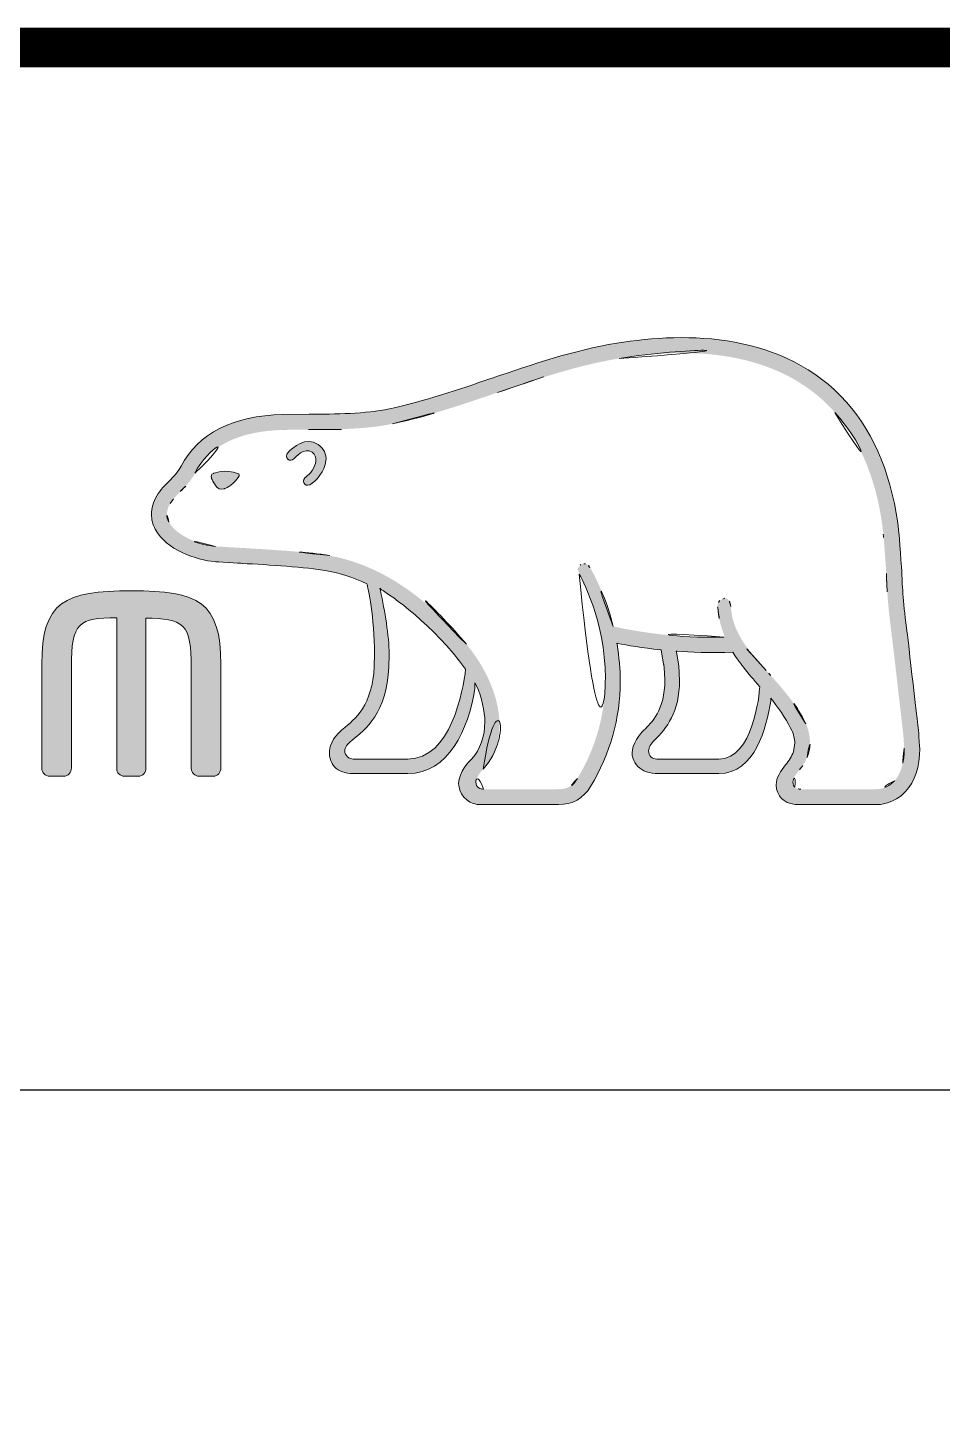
# Model space of a CAD drawing. Extents: x 16296675745 to 16296677481, y -37409619395 to -37409618123.
# Drawn here: x 16296677049 to 16296677083.4, y -37409618764.7 to -37409618712.9 of the extents above; entities that cross this region are included whole.
import ezdxf

# ---------------------------------------------------------------- set-up
doc = ezdxf.new("R2010")
doc.units = 0
doc.header["$LTSCALE"] = 10
doc.header["$MEASUREMENT"] = 0
doc.layers.get('0').update_dxf_attribs({"linetype": 'CONTINUOUS'})
doc.layers.add('레이어 1', color=7, linetype='CONTINUOUS', lineweight=0)

msp = doc.modelspace()

# ---------------------------------------------------------------- hatches: boundary and pattern name
at = {"layer": '레이어 1'}
h = msp.add_hatch(color=5, dxfattribs=at)
h.dxf.hatch_style = 1
edge = h.paths.add_edge_path(flags=16)
edge.add_spline(control_points=[(16296677081.548559, -37409618741.214821), (16296677081.26503, -37409618741.528687), (16296677080.90872, -37409618741.531502), (16296677080.893299, -37409618741.531502), (16296677080.893299, -37409618741.531502), (16296677078.039089, -37409618741.531502), (16296677078.039089, -37409618741.531502), (16296677077.934231, -37409618741.531502), (16296677077.854099, -37409618741.505203), (16296677077.80221, -37409618741.453979), (16296677077.75889, -37409618741.411552), (16296677077.73785, -37409618741.347023), (16296677077.73785, -37409618741.267067), (16296677077.73785, -37409618741.10611), (16296677077.85535, -37409618740.958122), (16296677077.980181, -37409618740.801018), (16296677078.0959, -37409618740.652344), (16296677078.205839, -37409618740.51136), (16296677078.267389, -37409618740.33812), (16296677078.42362, -37409618739.917664), (16296677078.40765, -37409618739.469116), (16296677078.2211, -37409618739.073914), (16296677077.884081, -37409618738.358856), (16296677077.384029, -37409618737.797073), (16296677076.89938, -37409618737.254204), (16296677076.89938, -37409618737.254204), (16296677076.73525, -37409618737.073959), (16296677076.73525, -37409618737.072197), (16296677076.105249, -37409618736.370163), (16296677075.454201, -37409618735.643867), (16296677075.40283, -37409618734.659157), (16296677075.391081, -37409618734.46418), (16296677075.300961, -37409618734.346352), (16296677075.175591, -37409618734.351624), (16296677075.175591, -37409618734.351624), (16296677074.99094, -37409618734.440323), (16296677074.986931, -37409618734.440323), (16296677074.936951, -37409618734.495399), (16296677074.909069, -37409618734.577431), (16296677074.909069, -37409618734.671791), (16296677074.909069, -37409618734.671791), (16296677074.91065, -37409618734.705093), (16296677074.91065, -37409618734.705452), (16296677074.9359, -37409618735.061394), (16296677075.020769, -37409618735.410667), (16296677075.169979, -37409618735.773262), (16296677075.169979, -37409618735.773262), (16296677075.184549, -37409618735.809753), (16296677075.184549, -37409618735.809753), (16296677075.184549, -37409618735.809753), (16296677075.14595, -37409618735.811142), (16296677075.14595, -37409618735.811142), (16296677073.313629, -37409618735.883743), (16296677071.517269, -37409618735.537971), (16296677070.98897, -37409618735.410667), (16296677070.66317, -37409618734.099823), (16296677070.13471, -37409618733.230827), (16296677070.11191, -37409618733.194008), (16296677070.070881, -37409618733.125977), (16296677070.005301, -37409618733.073708), (16296677069.942169, -37409618733.055473), (16296677069.942169, -37409618733.055473), (16296677069.787861, -37409618733.078621), (16296677069.76894, -37409618733.081078), (16296677069.75596, -37409618733.100357), (16296677069.72896, -37409618733.136833), (16296677069.66934, -37409618733.216797), (16296677069.66934, -37409618733.216797), (16296677069.661989, -37409618733.280968), (16296677069.661989, -37409618733.280968), (16296677069.661989, -37409618733.280968), (16296677069.710711, -37409618733.453499), (16296677069.710711, -37409618733.453499), (16296677069.7507, -37409618733.522591), (16296677070.69158, -37409618735.170807), (16296677070.69158, -37409618737.353813), (16296677070.69158, -37409618738.700432), (16296677070.33774, -37409618739.97094), (16296677069.639891, -37409618741.129623), (16296677069.473129, -37409618741.407692), (16296677069.253429, -37409618741.531502), (16296677068.926611, -37409618741.531502), (16296677068.926611, -37409618741.531502), (16296677066.11306, -37409618741.531502), (16296677066.11306, -37409618741.531502), (16296677066.019779, -37409618741.531502), (16296677065.825159, -37409618741.465912), (16296677065.825159, -37409618741.262497), (16296677065.825159, -37409618741.150291), (16296677065.929131, -37409618740.966179), (16296677066.102381, -37409618740.772263), (16296677067.27487, -37409618739.466667), (16296677066.598419, -37409618737.427437), (16296677065.473961, -37409618736.083977), (16296677064.387871, -37409618734.788208), (16296677062.615351, -37409618733.157516), (16296677060.33942, -37409618732.75248), (16296677059.53285, -37409618732.611526), (16296677058.20746, -37409618732.532982), (16296677057.13698, -37409618732.469467), (16296677057.13698, -37409618732.469467), (16296677056.054951, -37409618732.405312), (16296677056.054951, -37409618732.405312), (16296677055.499649, -37409618732.362877), (16296677054.581909, -37409618732.021317), (16296677054.302589, -37409618731.49247), (16296677054.184589, -37409618731.2733), (16296677054.19791, -37409618731.05098), (16296677054.34589, -37409618730.795326), (16296677054.439011, -37409618730.641037), (16296677054.56683, -37409618730.508476), (16296677054.727619, -37409618730.347153), (16296677054.905411, -37409618730.167259), (16296677055.088301, -37409618729.981049), (16296677055.23069, -37409618729.735573), (16296677055.23069, -37409618729.735573), (16296677055.27153, -37409618729.658783), (16296677055.27153, -37409618729.658783), (16296677055.814911, -37409618728.619347), (16296677056.93428, -37409618728.070518), (16296677058.599859, -37409618728.026337), (16296677058.599859, -37409618728.026337), (16296677059.539181, -37409618728.015823), (16296677059.539181, -37409618728.015823), (16296677060.57052, -37409618728.010567), (16296677061.74077, -37409618728.004601), (16296677062.702311, -37409618727.797691), (16296677064.052799, -37409618727.507332), (16296677065.40766, -37409618727.044434), (16296677066.603319, -37409618726.63694), (16296677066.603319, -37409618726.63694), (16296677066.64155, -37409618726.624321), (16296677066.64155, -37409618726.624321), (16296677068.120371, -37409618726.118629), (16296677069.64971, -37409618725.595741), (16296677071.213039, -37409618725.341164), (16296677073.715, -37409618724.92701), (16296677077.150801, -37409618724.940681), (16296677079.31242, -37409618727.367409), (16296677080.311529, -37409618728.490967), (16296677080.92697, -37409618730.036102), (16296677081.138781, -37409618731.961014), (16296677081.138781, -37409618731.961014), (16296677081.13073, -37409618731.954689), (16296677081.123341, -37409618731.948036), (16296677081.14052, -37409618731.986229), (16296677081.15667, -37409618732.202278), (16296677081.245741, -37409618733.426857), (16296677081.271339, -37409618734.015648), (16296677081.298349, -37409618734.624428), (16296677081.45229, -37409618735.75399), (16296677081.45229, -37409618735.75399), (16296677081.88854, -37409618739.531532), (16296677081.88854, -37409618739.531532), (16296677081.88854, -37409618739.531532), (16296677081.91449, -37409618739.990593), (16296677081.91449, -37409618739.990593), (16296677081.91449, -37409618740.532753), (16296677081.79175, -37409618740.944801), (16296677081.548559, -37409618741.214821)], knot_values=[0, 0, 0, 0, 1, 1, 1, 2, 2, 2, 3, 3, 3, 4, 4, 4, 5, 5, 5, 6, 6, 6, 7, 7, 7, 8, 8, 8, 9, 9, 9, 10, 10, 10, 11, 11, 11, 12, 12, 12, 13, 13, 13, 14, 14, 14, 15, 15, 15, 16, 16, 16, 17, 17, 17, 18, 18, 18, 19, 19, 19, 20, 20, 20, 21, 21, 21, 22, 22, 22, 23, 23, 23, 24, 24, 24, 25, 25, 25, 26, 26, 26, 27, 27, 27, 28, 28, 28, 29, 29, 29, 30, 30, 30, 31, 31, 31, 32, 32, 32, 33, 33, 33, 34, 34, 34, 35, 35, 35, 36, 36, 36, 37, 37, 37, 38, 38, 38, 39, 39, 39, 40, 40, 40, 41, 41, 41, 42, 42, 42, 43, 43, 43, 44, 44, 44, 45, 45, 45, 46, 46, 46, 47, 47, 47, 48, 48, 48, 49, 49, 49, 50, 50, 50, 51, 51, 51, 52, 52, 52, 53, 53, 53, 53], degree=3, periodic=0)
edge = h.paths.add_edge_path(flags=16)
edge.add_spline(control_points=[(16296677074.950451, -37409618740.39843), (16296677074.950451, -37409618740.39843), (16296677072.622089, -37409618740.39843), (16296677072.622089, -37409618740.39843), (16296677072.449909, -37409618740.39843), (16296677072.313841, -37409618740.260963), (16296677072.313841, -37409618740.085609), (16296677072.313841, -37409618739.963226), (16296677072.420099, -37409618739.807533), (16296677072.52058, -37409618739.700569), (16296677072.994181, -37409618739.247139), (16296677073.47864, -37409618738.622932), (16296677073.47864, -37409618737.437973), (16296677073.47864, -37409618737.437973), (16296677073.44865, -37409618736.899673), (16296677073.44865, -37409618736.897583), (16296677073.44865, -37409618736.897583), (16296677073.363079, -37409618736.373993), (16296677073.363079, -37409618736.373993), (16296677073.363079, -37409618736.373993), (16296677073.357109, -37409618736.341011), (16296677073.357109, -37409618736.341011), (16296677073.357109, -37409618736.341011), (16296677073.391479, -37409618736.343483), (16296677073.391479, -37409618736.343483), (16296677073.82564, -37409618736.374687), (16296677074.670429, -37409618736.421692), (16296677075.476999, -37409618736.383461), (16296677075.681801, -37409618736.709244), (16296677076.011801, -37409618737.128304), (16296677076.493641, -37409618737.6866), (16296677076.471531, -37409618737.964348), (16296677076.241489, -37409618740.39843), (16296677074.950451, -37409618740.39843)], knot_values=[0, 0, 0, 0, 1, 1, 1, 2, 2, 2, 3, 3, 3, 4, 4, 4, 5, 5, 5, 6, 6, 6, 7, 7, 7, 8, 8, 8, 9, 9, 9, 10, 10, 10, 11, 11, 11, 11], degree=3, periodic=0)
edge = h.paths.add_edge_path(flags=16)
edge.add_spline(control_points=[(16296677063.267269, -37409618740.39843), (16296677063.267269, -37409618740.39843), (16296677061.223499, -37409618740.39843), (16296677061.223499, -37409618740.39843), (16296677061.07025, -37409618740.39843), (16296677060.90542, -37409618740.272179), (16296677060.90542, -37409618740.085609), (16296677060.90542, -37409618739.972366), (16296677061.00045, -37409618739.832077), (16296677061.1737, -37409618739.692848), (16296677061.69095, -37409618739.2808), (16296677062.47473, -37409618738.65728), (16296677062.559601, -37409618736.935768), (16296677062.559601, -37409618736.935768), (16296677062.571329, -37409618736.466209), (16296677062.571329, -37409618736.466209), (16296677062.571329, -37409618735.733994), (16296677062.40354, -37409618734.849937), (16296677062.244341, -37409618734.059837), (16296677062.244341, -37409618734.059837), (16296677062.21837, -37409618733.979187), (16296677062.21837, -37409618733.979187), (16296677062.21837, -37409618733.979187), (16296677062.28536, -37409618734.031441), (16296677062.28536, -37409618734.031441), (16296677062.59009, -37409618734.219048), (16296677064.259359, -37409618735.350349), (16296677065.443979, -37409618737.021721), (16296677065.34577, -37409618737.812843), (16296677064.89971, -37409618740.39843), (16296677063.267269, -37409618740.39843)], knot_values=[0, 0, 0, 0, 1, 1, 1, 2, 2, 2, 3, 3, 3, 4, 4, 4, 5, 5, 5, 6, 6, 6, 7, 7, 7, 8, 8, 8, 9, 9, 9, 10, 10, 10, 10], degree=3, periodic=0)
edge = h.paths.add_edge_path()
edge.add_spline(control_points=[(16296677082.46542, -37409618739.474388), (16296677082.464701, -37409618739.469116), (16296677082.031269, -37409618735.675438), (16296677082.031269, -37409618735.675438), (16296677081.870819, -37409618734.541679), (16296677081.84767, -37409618733.937103), (16296677081.82682, -37409618733.40126), (16296677081.82682, -37409618733.40126), (16296677081.719521, -37409618731.903481), (16296677081.719521, -37409618731.902428), (16296677081.49122, -37409618729.852348), (16296677080.82774, -37409618728.196419), (16296677079.746571, -37409618726.985512), (16296677077.41102, -37409618724.361343), (16296677073.76515, -37409618724.333633), (16296677071.116791, -37409618724.770241), (16296677069.492599, -37409618725.038872), (16296677067.94013, -37409618725.568764), (16296677066.43919, -37409618726.082153), (16296677066.43919, -37409618726.082153), (16296677066.39081, -37409618726.099327), (16296677066.39081, -37409618726.099327), (16296677065.21744, -37409618726.499451), (16296677063.88587, -37409618726.955009), (16296677062.579241, -37409618727.233421), (16296677061.68149, -37409618727.425247), (16296677060.557199, -37409618727.434029), (16296677059.564051, -37409618727.439293), (16296677059.564051, -37409618727.439293), (16296677058.5811, -37409618727.45121), (16296677058.5811, -37409618727.45121), (16296677056.69232, -37409618727.497864), (16296677055.40583, -37409618728.151894), (16296677054.756029, -37409618729.394363), (16296677054.756029, -37409618729.394363), (16296677054.72674, -37409618729.44799), (16296677054.72674, -37409618729.44799), (16296677054.619261, -37409618729.63633), (16296677054.459869, -37409618729.796242), (16296677054.317141, -37409618729.939323), (16296677054.159861, -37409618730.097832), (16296677053.982599, -37409618730.275612), (16296677053.847231, -37409618730.505661), (16296677053.71133, -37409618730.736076), (16296677053.64278, -37409618730.96962), (16296677053.64278, -37409618731.198959), (16296677053.64278, -37409618731.391838), (16296677053.69116, -37409618731.581207), (16296677053.788321, -37409618731.762154), (16296677054.18985, -37409618732.520348), (16296677055.33518, -37409618732.929573), (16296677056.01865, -37409618732.978317), (16296677056.01865, -37409618732.978317), (16296677057.024759, -37409618733.041458), (16296677057.04878, -37409618733.043556), (16296677058.05472, -37409618733.100357), (16296677059.432369, -37409618733.17997), (16296677060.23667, -37409618733.321999), (16296677060.706949, -37409618733.405113), (16296677061.241381, -37409618733.573776), (16296677061.73374, -37409618733.805603), (16296677061.76881, -37409618733.933243), (16296677062.024441, -37409618735.069817), (16296677062.024441, -37409618736.466919), (16296677062.024441, -37409618736.466919), (16296677062.01358, -37409618736.910187), (16296677062.01358, -37409618736.910187), (16296677061.939409, -37409618738.3834), (16296677061.29714, -37409618738.898201), (16296677060.826521, -37409618739.274841), (16296677060.77882, -37409618739.31237), (16296677060.359409, -37409618739.660591), (16296677060.329241, -37409618740.079659), (16296677060.307859, -37409618740.316719), (16296677060.37571, -37409618740.532753), (16296677060.51967, -37409618740.688103), (16296677060.67572, -37409618740.856422), (16296677060.91297, -37409618740.941628), (16296677061.223499, -37409618740.941628), (16296677061.223499, -37409618740.941628), (16296677063.267269, -37409618740.941628), (16296677063.267269, -37409618740.941628), (16296677064.796961, -37409618740.941628), (16296677065.55373, -37409618739.294487), (16296677065.783939, -37409618737.751472), (16296677065.783939, -37409618737.751472), (16296677065.788691, -37409618737.534401), (16296677065.788691, -37409618737.534401), (16296677065.788691, -37409618737.534401), (16296677065.85182, -37409618737.643097), (16296677065.85182, -37409618737.643097), (16296677066.048, -37409618738.079697), (16296677066.166031, -37409618738.601532), (16296677066.166031, -37409618738.994629), (16296677066.166031, -37409618739.546272), (16296677065.995239, -37409618740.028107), (16296677065.670851, -37409618740.387199), (16296677065.58897, -37409618740.468224), (16296677065.179899, -37409618740.892189), (16296677065.179899, -37409618741.315468), (16296677065.179899, -37409618741.315468), (16296677065.18358, -37409618741.385262), (16296677065.18358, -37409618741.385262), (16296677065.241619, -37409618741.885338), (16296677065.646299, -37409618742.108711), (16296677066.02224, -37409618742.108711), (16296677066.02224, -37409618742.108711), (16296677068.926611, -37409618742.108711), (16296677068.926611, -37409618742.108711), (16296677069.450871, -37409618742.108711), (16296677069.86869, -37409618741.872688), (16296677070.13714, -37409618741.427353), (16296677070.87623, -37409618740.200287), (16296677071.25075, -37409618738.867699), (16296677071.25075, -37409618737.467773), (16296677071.25075, -37409618737.030823), (16296677071.209539, -37409618736.564407), (16296677071.128889, -37409618736.080467), (16296677071.128889, -37409618736.080467), (16296677071.12187, -37409618736.041893), (16296677071.12187, -37409618736.041893), (16296677071.12187, -37409618736.041893), (16296677071.16044, -37409618736.049957), (16296677071.16044, -37409618736.049957), (16296677071.50989, -37409618736.117638), (16296677072.07205, -37409618736.215134), (16296677072.766741, -37409618736.290169), (16296677072.766741, -37409618736.290169), (16296677072.78693, -37409618736.292633), (16296677072.78693, -37409618736.292633), (16296677072.78693, -37409618736.292633), (16296677072.880381, -37409618736.824982), (16296677072.880381, -37409618736.824982), (16296677072.880381, -37409618736.824982), (16296677072.900881, -37409618736.95121), (16296677072.900881, -37409618736.953323), (16296677072.900881, -37409618736.953323), (16296677072.928591, -37409618737.424294), (16296677072.928591, -37409618737.424294), (16296677072.928591, -37409618738.55455), (16296677072.41518, -37409618739.046204), (16296677072.1392, -37409618739.309914), (16296677072.13533, -37409618739.313423), (16296677071.750299, -37409618739.704773), (16296677071.708561, -37409618740.051949), (16296677071.708561, -37409618740.051949), (16296677071.69524, -37409618740.158569), (16296677071.69524, -37409618740.158569), (16296677071.69524, -37409618740.267632), (16296677071.72328, -37409618740.481537), (16296677071.914049, -37409618740.678627), (16296677072.082041, -37409618740.85363), (16296677072.34207, -37409618740.941628), (16296677072.687851, -37409618740.941628), (16296677072.687851, -37409618740.941628), (16296677074.950451, -37409618740.941628), (16296677074.950451, -37409618740.941628), (16296677076.3246, -37409618740.941628), (16296677076.73823, -37409618739.194542), (16296677076.90498, -37409618738.215424), (16296677076.90498, -37409618738.215424), (16296677076.91271, -37409618738.114433), (16296677076.91271, -37409618738.114433), (16296677076.91271, -37409618738.114433), (16296677076.967051, -37409618738.188423), (16296677076.967051, -37409618738.188423), (16296677077.283911, -37409618738.593117), (16296677077.561819, -37409618739.043037), (16296677077.695589, -37409618739.322899), (16296677077.7659, -37409618739.468407), (16296677077.80378, -37409618739.630089), (16296677077.80378, -37409618739.792107), (16296677077.80378, -37409618739.792107), (16296677077.752581, -37409618740.119637), (16296677077.752581, -37409618740.119637), (16296677077.699631, -37409618740.297432), (16296677077.578291, -37409618740.461197), (16296677077.459591, -37409618740.619713), (16296677077.28546, -37409618740.845901), (16296677077.105909, -37409618741.080513), (16296677077.105909, -37409618741.365257), (16296677077.105909, -37409618741.365257), (16296677077.122761, -37409618741.522018), (16296677077.122761, -37409618741.522018), (16296677077.205509, -37409618741.900047), (16296677077.511841, -37409618742.108711), (16296677077.984739, -37409618742.108711), (16296677077.984739, -37409618742.108711), (16296677080.891899, -37409618742.108711), (16296677080.891899, -37409618742.108711), (16296677080.955709, -37409618742.108711), (16296677081.52383, -37409618742.094688), (16296677081.96884, -37409618741.613197), (16296677082.32408, -37409618741.228508), (16296677082.49662, -37409618740.699654), (16296677082.49662, -37409618739.997597), (16296677082.49662, -37409618739.997597), (16296677082.465759, -37409618739.476837), (16296677082.46542, -37409618739.474388)], knot_values=[0, 0, 0, 0, 1, 1, 1, 2, 2, 2, 3, 3, 3, 4, 4, 4, 5, 5, 5, 6, 6, 6, 7, 7, 7, 8, 8, 8, 9, 9, 9, 10, 10, 10, 11, 11, 11, 12, 12, 12, 13, 13, 13, 14, 14, 14, 15, 15, 15, 16, 16, 16, 17, 17, 17, 18, 18, 18, 19, 19, 19, 20, 20, 20, 21, 21, 21, 22, 22, 22, 23, 23, 23, 24, 24, 24, 25, 25, 25, 26, 26, 26, 27, 27, 27, 28, 28, 28, 29, 29, 29, 30, 30, 30, 31, 31, 31, 32, 32, 32, 33, 33, 33, 34, 34, 34, 35, 35, 35, 36, 36, 36, 37, 37, 37, 38, 38, 38, 39, 39, 39, 40, 40, 40, 41, 41, 41, 42, 42, 42, 43, 43, 43, 44, 44, 44, 45, 45, 45, 46, 46, 46, 47, 47, 47, 48, 48, 48, 49, 49, 49, 50, 50, 50, 51, 51, 51, 52, 52, 52, 53, 53, 53, 54, 54, 54, 55, 55, 55, 56, 56, 56, 57, 57, 57, 58, 58, 58, 59, 59, 59, 60, 60, 60, 61, 61, 61, 62, 62, 62, 63, 63, 63, 64, 64, 64, 65, 65, 65, 66, 66, 66, 66], degree=3, periodic=0)
edge = h.paths.add_edge_path(flags=0)
edge.add_spline(control_points=[(16296677055.9692, -37409618729.663322), (16296677055.9692, -37409618729.663322), (16296677056.39213, -37409618729.472214), (16296677056.916059, -37409618729.674187), (16296677056.916059, -37409618729.674187), (16296677056.98093, -37409618729.701897), (16296677056.89642, -37409618729.821487), (16296677056.641291, -37409618730.164452), (16296677056.389851, -37409618730.238457), (16296677056.389851, -37409618730.238457), (16296677056.389851, -37409618730.238457), (16296677056.20768, -37409618730.30262), (16296677056.10528, -37409618730.178467), (16296677055.898371, -37409618729.935806), (16296677055.892071, -37409618729.794487), (16296677055.892071, -37409618729.794487), (16296677055.892071, -37409618729.794487), (16296677055.87067, -37409618729.689629), (16296677055.9692, -37409618729.663322)], knot_values=[0, 0, 0, 0, 1, 1, 1, 2, 2, 2, 3, 3, 3, 4, 4, 4, 5, 5, 5, 6, 6, 6, 6], degree=3, periodic=0)
edge = h.paths.add_edge_path(flags=0)
edge.add_spline(control_points=[(16296677058.76012, -37409618728.885513), (16296677058.69681, -37409618728.954597), (16296677058.69191, -37409618729.069633), (16296677058.76012, -37409618729.130287), (16296677058.825359, -37409618729.189201), (16296677058.93844, -37409618729.173767), (16296677059.00156, -37409618729.104347), (16296677059.035231, -37409618729.069633), (16296677059.38241, -37409618728.65757), (16296677059.68189, -37409618728.868317), (16296677059.7913, -37409618728.946892), (16296677059.83654, -37409618729.058403), (16296677059.820419, -37409618729.202522), (16296677059.794809, -37409618729.433617), (16296677059.5944, -37409618729.695953), (16296677059.4543, -37409618729.785713), (16296677059.375931, -37409618729.833412), (16296677059.3242, -37409618729.935806), (16296677059.36137, -37409618730.018578), (16296677059.39819, -37409618730.100983), (16296677059.50305, -37409618730.125542), (16296677059.5872, -37409618730.08625), (16296677059.83794, -37409618729.966316), (16296677060.1541, -37409618729.565842), (16296677060.197399, -37409618729.192368), (16296677060.226151, -37409618728.932159), (16296677060.109369, -37409618728.719643), (16296677059.901409, -37409618728.576233), (16296677059.4543, -37409618728.25885), (16296677058.94755, -37409618728.68351), (16296677058.76012, -37409618728.885513)], knot_values=[0, 0, 0, 0, 1, 1, 1, 2, 2, 2, 3, 3, 3, 4, 4, 4, 5, 5, 5, 6, 6, 6, 7, 7, 7, 8, 8, 8, 9, 9, 9, 10, 10, 10, 10], degree=3, periodic=0)
edge = h.paths.add_edge_path(flags=0)
edge.add_spline(control_points=[(16296677058.702959, -37409618729.195168), (16296677058.702959, -37409618729.195168), (16296677058.702959, -37409618729.195168), (16296677058.702959, -37409618729.195168), (16296677058.702959, -37409618729.195168), (16296677058.702959, -37409618729.195168), (16296677058.702959, -37409618729.195168)], knot_values=[0, 0, 0, 0, 1, 1, 1, 2, 2, 2, 2], degree=3, periodic=0)
h = msp.add_hatch(color=5, dxfattribs=at)
h.dxf.hatch_style = 2
edge = h.paths.add_edge_path()
edge.add_spline(control_points=[(16296677058.76012, -37409618728.885513), (16296677058.69681, -37409618728.954597), (16296677058.69191, -37409618729.069633), (16296677058.76012, -37409618729.130287), (16296677058.825359, -37409618729.189201), (16296677058.93844, -37409618729.173767), (16296677059.00156, -37409618729.104347), (16296677059.035231, -37409618729.069633), (16296677059.38241, -37409618728.65757), (16296677059.68189, -37409618728.868317), (16296677059.7913, -37409618728.946892), (16296677059.83654, -37409618729.058403), (16296677059.820419, -37409618729.202522), (16296677059.794809, -37409618729.433617), (16296677059.5944, -37409618729.695953), (16296677059.4543, -37409618729.785713), (16296677059.375931, -37409618729.833412), (16296677059.3242, -37409618729.935806), (16296677059.36137, -37409618730.018578), (16296677059.39819, -37409618730.100983), (16296677059.50305, -37409618730.125542), (16296677059.5872, -37409618730.08625), (16296677059.83794, -37409618729.966316), (16296677060.1541, -37409618729.565842), (16296677060.197399, -37409618729.192368), (16296677060.226151, -37409618728.932159), (16296677060.109369, -37409618728.719643), (16296677059.901409, -37409618728.576233), (16296677059.4543, -37409618728.25885), (16296677058.94755, -37409618728.68351), (16296677058.76012, -37409618728.885513)], knot_values=[0, 0, 0, 0, 1, 1, 1, 2, 2, 2, 3, 3, 3, 4, 4, 4, 5, 5, 5, 6, 6, 6, 7, 7, 7, 8, 8, 8, 9, 9, 9, 10, 10, 10, 10], degree=3, periodic=0)
h = msp.add_hatch(color=5, dxfattribs=at)
h.dxf.hatch_style = 2
edge = h.paths.add_edge_path()
edge.add_spline(control_points=[(16296677055.9692, -37409618729.663322), (16296677055.9692, -37409618729.663322), (16296677056.39213, -37409618729.472214), (16296677056.916059, -37409618729.674187), (16296677056.916059, -37409618729.674187), (16296677056.98093, -37409618729.701897), (16296677056.89642, -37409618729.821487), (16296677056.641291, -37409618730.164452), (16296677056.389851, -37409618730.238457), (16296677056.389851, -37409618730.238457), (16296677056.389851, -37409618730.238457), (16296677056.20768, -37409618730.30262), (16296677056.10528, -37409618730.178467), (16296677055.898371, -37409618729.935806), (16296677055.892071, -37409618729.794487), (16296677055.892071, -37409618729.794487), (16296677055.892071, -37409618729.794487), (16296677055.87067, -37409618729.689629), (16296677055.9692, -37409618729.663322)], knot_values=[0, 0, 0, 0, 1, 1, 1, 2, 2, 2, 3, 3, 3, 4, 4, 4, 5, 5, 5, 6, 6, 6, 6], degree=3, periodic=0)
h = msp.add_hatch(color=5, dxfattribs=at)
h.dxf.hatch_style = 2
edge = h.paths.add_edge_path()
edge.add_spline(control_points=[(16296677049.524019, -37409618736.837936), (16296677049.524019, -37409618736.837936), (16296677049.524019, -37409618740.737556), (16296677049.524019, -37409618740.737556), (16296677049.524019, -37409618740.906212), (16296677049.656561, -37409618741.043327), (16296677049.81929, -37409618741.043327), (16296677049.81929, -37409618741.043327), (16296677050.341101, -37409618741.043327), (16296677050.341101, -37409618741.043327), (16296677050.525209, -37409618741.043327), (16296677050.635321, -37409618740.888344), (16296677050.635321, -37409618740.737556), (16296677050.635321, -37409618740.737556), (16296677050.635321, -37409618736.93438), (16296677050.635321, -37409618736.93438), (16296677050.635321, -37409618735.257423), (16296677050.919729, -37409618735.094353), (16296677052.337879, -37409618735.090492), (16296677052.337879, -37409618735.193604), (16296677052.337879, -37409618740.737556), (16296677052.337879, -37409618740.737556), (16296677052.337879, -37409618740.912537), (16296677052.463791, -37409618741.043327), (16296677052.630711, -37409618741.043327), (16296677052.630711, -37409618741.043327), (16296677053.143419, -37409618741.043327), (16296677053.143419, -37409618741.043327), (16296677053.326811, -37409618741.043327), (16296677053.43659, -37409618740.888344), (16296677053.43659, -37409618740.737556), (16296677053.43659, -37409618740.737556), (16296677053.43659, -37409618735.210777), (16296677053.43659, -37409618735.101372), (16296677054.100071, -37409618735.103813), (16296677054.56613, -37409618735.158524), (16296677054.818451, -37409618735.410667), (16296677055.084261, -37409618735.676117), (16296677055.136169, -37409618736.171303), (16296677055.136169, -37409618736.93438), (16296677055.136169, -37409618736.93438), (16296677055.136169, -37409618740.737556), (16296677055.136169, -37409618740.737556), (16296677055.136169, -37409618740.903084), (16296677055.271709, -37409618741.043327), (16296677055.431971, -37409618741.043327), (16296677055.431971, -37409618741.043327), (16296677055.95624, -37409618741.043327), (16296677055.95624, -37409618741.043327), (16296677056.138069, -37409618741.043327), (16296677056.25045, -37409618740.884827), (16296677056.25045, -37409618740.737556), (16296677056.25045, -37409618740.737556), (16296677056.25045, -37409618736.837936), (16296677056.25045, -37409618736.837936), (16296677056.25045, -37409618734.474358), (16296677055.412331, -37409618734.07386), (16296677052.89337, -37409618734.07386), (16296677050.365299, -37409618734.07386), (16296677049.524019, -37409618734.474358), (16296677049.524019, -37409618736.837936)], knot_values=[0, 0, 0, 0, 1, 1, 1, 2, 2, 2, 3, 3, 3, 4, 4, 4, 5, 5, 5, 6, 6, 6, 7, 7, 7, 8, 8, 8, 9, 9, 9, 10, 10, 10, 11, 11, 11, 12, 12, 12, 13, 13, 13, 14, 14, 14, 15, 15, 15, 16, 16, 16, 17, 17, 17, 18, 18, 18, 19, 19, 19, 20, 20, 20, 20], degree=3, periodic=0)

# ---------------------------------------------------------------- linework, layer by layer
at = {"color": 5}
msp.add_line((16296677063.17671, -37409618740.941628), (16296677063.17671, -37409618740.941628), dxfattribs=at)
at = {"color": 5, "ltscale": 40}
msp.add_line((16296677104.98695, -37409618752.843933), (16296677000.94385, -37409618752.843933), dxfattribs=at)
at = {"color": 5, "linetype": 'ByBlock', "lineweight": 200, "const_width": 1.5}
msp.add_lwpolyline([(16296676474.98683, -37409619159.156776), (16296677104.98683, -37409619159.156776), (16296677104.98683, -37409618713.656776), (16296676474.98683, -37409618713.656776)], close=True, dxfattribs=at)
at = {"layer": '레이어 1', "color": 5}
for points, knots in [([(16296677082.46542, -37409618739.474388), (16296677082.464701, -37409618739.469116), (16296677082.031269, -37409618735.675438), (16296677082.031269, -37409618735.675438), (16296677081.870819, -37409618734.541679), (16296677081.84767, -37409618733.937103), (16296677081.82682, -37409618733.40126), (16296677081.82682, -37409618733.40126), (16296677081.719521, -37409618731.903481), (16296677081.719521, -37409618731.902428), (16296677081.49122, -37409618729.852348), (16296677080.82774, -37409618728.196419), (16296677079.746571, -37409618726.985512), (16296677077.41102, -37409618724.361343), (16296677073.76515, -37409618724.333633), (16296677071.116791, -37409618724.770241), (16296677069.492599, -37409618725.038872), (16296677067.94013, -37409618725.568764), (16296677066.43919, -37409618726.082153), (16296677066.43919, -37409618726.082153), (16296677066.39081, -37409618726.099327), (16296677066.39081, -37409618726.099327), (16296677065.21744, -37409618726.499451), (16296677063.88587, -37409618726.955009), (16296677062.579241, -37409618727.233421), (16296677061.68149, -37409618727.425247), (16296677060.557199, -37409618727.434029), (16296677059.564051, -37409618727.439293), (16296677059.564051, -37409618727.439293), (16296677058.5811, -37409618727.45121), (16296677058.5811, -37409618727.45121), (16296677056.69232, -37409618727.497864), (16296677055.40583, -37409618728.151894), (16296677054.756029, -37409618729.394363), (16296677054.756029, -37409618729.394363), (16296677054.72674, -37409618729.44799), (16296677054.72674, -37409618729.44799), (16296677054.619261, -37409618729.63633), (16296677054.459869, -37409618729.796242), (16296677054.317141, -37409618729.939323), (16296677054.159861, -37409618730.097832), (16296677053.982599, -37409618730.275612), (16296677053.847231, -37409618730.505661), (16296677053.71133, -37409618730.736076), (16296677053.64278, -37409618730.96962), (16296677053.64278, -37409618731.198959), (16296677053.64278, -37409618731.391838), (16296677053.69116, -37409618731.581207), (16296677053.788321, -37409618731.762154), (16296677054.18985, -37409618732.520348), (16296677055.33518, -37409618732.929573), (16296677056.01865, -37409618732.978317), (16296677056.01865, -37409618732.978317), (16296677057.024759, -37409618733.041458), (16296677057.04878, -37409618733.043556), (16296677058.05472, -37409618733.100357), (16296677059.432369, -37409618733.17997), (16296677060.23667, -37409618733.321999), (16296677060.706949, -37409618733.405113), (16296677061.241381, -37409618733.573776), (16296677061.73374, -37409618733.805603), (16296677061.76881, -37409618733.933243), (16296677062.024441, -37409618735.069817), (16296677062.024441, -37409618736.466919), (16296677062.024441, -37409618736.466919), (16296677062.01358, -37409618736.910187), (16296677062.01358, -37409618736.910187), (16296677061.939409, -37409618738.3834), (16296677061.29714, -37409618738.898201), (16296677060.826521, -37409618739.274841), (16296677060.77882, -37409618739.31237), (16296677060.359409, -37409618739.660591), (16296677060.329241, -37409618740.079659), (16296677060.307859, -37409618740.316719), (16296677060.37571, -37409618740.532753), (16296677060.51967, -37409618740.688103), (16296677060.67572, -37409618740.856422), (16296677060.91297, -37409618740.941628), (16296677061.223499, -37409618740.941628), (16296677061.223499, -37409618740.941628), (16296677063.267269, -37409618740.941628), (16296677063.267269, -37409618740.941628), (16296677064.796961, -37409618740.941628), (16296677065.55373, -37409618739.294487), (16296677065.783939, -37409618737.751472), (16296677065.783939, -37409618737.751472), (16296677065.788691, -37409618737.534401), (16296677065.788691, -37409618737.534401), (16296677065.788691, -37409618737.534401), (16296677065.85182, -37409618737.643097), (16296677065.85182, -37409618737.643097), (16296677066.048, -37409618738.079697), (16296677066.166031, -37409618738.601532), (16296677066.166031, -37409618738.994629), (16296677066.166031, -37409618739.546272), (16296677065.995239, -37409618740.028107), (16296677065.670851, -37409618740.387199), (16296677065.58897, -37409618740.468224), (16296677065.179899, -37409618740.892189), (16296677065.179899, -37409618741.315468), (16296677065.179899, -37409618741.315468), (16296677065.18358, -37409618741.385262), (16296677065.18358, -37409618741.385262), (16296677065.241619, -37409618741.885338), (16296677065.646299, -37409618742.108711), (16296677066.02224, -37409618742.108711), (16296677066.02224, -37409618742.108711), (16296677068.926611, -37409618742.108711), (16296677068.926611, -37409618742.108711), (16296677069.450871, -37409618742.108711), (16296677069.86869, -37409618741.872688), (16296677070.13714, -37409618741.427353), (16296677070.87623, -37409618740.200287), (16296677071.25075, -37409618738.867699), (16296677071.25075, -37409618737.467773), (16296677071.25075, -37409618737.030823), (16296677071.209539, -37409618736.564407), (16296677071.128889, -37409618736.080467), (16296677071.128889, -37409618736.080467), (16296677071.12187, -37409618736.041893), (16296677071.12187, -37409618736.041893), (16296677071.12187, -37409618736.041893), (16296677071.16044, -37409618736.049957), (16296677071.16044, -37409618736.049957), (16296677071.50989, -37409618736.117638), (16296677072.07205, -37409618736.215134), (16296677072.766741, -37409618736.290169), (16296677072.766741, -37409618736.290169), (16296677072.78693, -37409618736.292633), (16296677072.78693, -37409618736.292633), (16296677072.78693, -37409618736.292633), (16296677072.880381, -37409618736.824982), (16296677072.880381, -37409618736.824982), (16296677072.880381, -37409618736.824982), (16296677072.900881, -37409618736.95121), (16296677072.900881, -37409618736.953323), (16296677072.900881, -37409618736.953323), (16296677072.928591, -37409618737.424294), (16296677072.928591, -37409618737.424294), (16296677072.928591, -37409618738.55455), (16296677072.41518, -37409618739.046204), (16296677072.1392, -37409618739.309914), (16296677072.13533, -37409618739.313423), (16296677071.750299, -37409618739.704773), (16296677071.708561, -37409618740.051949), (16296677071.708561, -37409618740.051949), (16296677071.69524, -37409618740.158569), (16296677071.69524, -37409618740.158569), (16296677071.69524, -37409618740.267632), (16296677071.72328, -37409618740.481537), (16296677071.914049, -37409618740.678627), (16296677072.082041, -37409618740.85363), (16296677072.34207, -37409618740.941628), (16296677072.687851, -37409618740.941628), (16296677072.687851, -37409618740.941628), (16296677074.950451, -37409618740.941628), (16296677074.950451, -37409618740.941628), (16296677076.3246, -37409618740.941628), (16296677076.73823, -37409618739.194542), (16296677076.90498, -37409618738.215424), (16296677076.90498, -37409618738.215424), (16296677076.91271, -37409618738.114433), (16296677076.91271, -37409618738.114433), (16296677076.91271, -37409618738.114433), (16296677076.967051, -37409618738.188423), (16296677076.967051, -37409618738.188423), (16296677077.283911, -37409618738.593117), (16296677077.561819, -37409618739.043037), (16296677077.695589, -37409618739.322899), (16296677077.7659, -37409618739.468407), (16296677077.80378, -37409618739.630089), (16296677077.80378, -37409618739.792107), (16296677077.80378, -37409618739.792107), (16296677077.752581, -37409618740.119637), (16296677077.752581, -37409618740.119637), (16296677077.699631, -37409618740.297432), (16296677077.578291, -37409618740.461197), (16296677077.459591, -37409618740.619713), (16296677077.28546, -37409618740.845901), (16296677077.105909, -37409618741.080513), (16296677077.105909, -37409618741.365257), (16296677077.105909, -37409618741.365257), (16296677077.122761, -37409618741.522018), (16296677077.122761, -37409618741.522018), (16296677077.205509, -37409618741.900047), (16296677077.511841, -37409618742.108711), (16296677077.984739, -37409618742.108711), (16296677077.984739, -37409618742.108711), (16296677080.891899, -37409618742.108711), (16296677080.891899, -37409618742.108711), (16296677080.955709, -37409618742.108711), (16296677081.52383, -37409618742.094688), (16296677081.96884, -37409618741.613197), (16296677082.32408, -37409618741.228508), (16296677082.49662, -37409618740.699654), (16296677082.49662, -37409618739.997597), (16296677082.49662, -37409618739.997597), (16296677082.465759, -37409618739.476837), (16296677082.46542, -37409618739.474388)], [0, 0, 0, 0, 1, 1, 1, 2, 2, 2, 3, 3, 3, 4, 4, 4, 5, 5, 5, 6, 6, 6, 7, 7, 7, 8, 8, 8, 9, 9, 9, 10, 10, 10, 11, 11, 11, 12, 12, 12, 13, 13, 13, 14, 14, 14, 15, 15, 15, 16, 16, 16, 17, 17, 17, 18, 18, 18, 19, 19, 19, 20, 20, 20, 21, 21, 21, 22, 22, 22, 23, 23, 23, 24, 24, 24, 25, 25, 25, 26, 26, 26, 27, 27, 27, 28, 28, 28, 29, 29, 29, 30, 30, 30, 31, 31, 31, 32, 32, 32, 33, 33, 33, 34, 34, 34, 35, 35, 35, 36, 36, 36, 37, 37, 37, 38, 38, 38, 39, 39, 39, 40, 40, 40, 41, 41, 41, 42, 42, 42, 43, 43, 43, 44, 44, 44, 45, 45, 45, 46, 46, 46, 47, 47, 47, 48, 48, 48, 49, 49, 49, 50, 50, 50, 51, 51, 51, 52, 52, 52, 53, 53, 53, 54, 54, 54, 55, 55, 55, 56, 56, 56, 57, 57, 57, 58, 58, 58, 59, 59, 59, 60, 60, 60, 61, 61, 61, 62, 62, 62, 63, 63, 63, 64, 64, 64, 65, 65, 65, 66, 66, 66, 66]), ([(16296677058.76012, -37409618728.885513), (16296677058.69681, -37409618728.954597), (16296677058.69191, -37409618729.069633), (16296677058.76012, -37409618729.130287), (16296677058.825359, -37409618729.189201), (16296677058.93844, -37409618729.173767), (16296677059.00156, -37409618729.104347), (16296677059.035231, -37409618729.069633), (16296677059.38241, -37409618728.65757), (16296677059.68189, -37409618728.868317), (16296677059.7913, -37409618728.946892), (16296677059.83654, -37409618729.058403), (16296677059.820419, -37409618729.202522), (16296677059.794809, -37409618729.433617), (16296677059.5944, -37409618729.695953), (16296677059.4543, -37409618729.785713), (16296677059.375931, -37409618729.833412), (16296677059.3242, -37409618729.935806), (16296677059.36137, -37409618730.018578), (16296677059.39819, -37409618730.100983), (16296677059.50305, -37409618730.125542), (16296677059.5872, -37409618730.08625), (16296677059.83794, -37409618729.966316), (16296677060.1541, -37409618729.565842), (16296677060.197399, -37409618729.192368), (16296677060.226151, -37409618728.932159), (16296677060.109369, -37409618728.719643), (16296677059.901409, -37409618728.576233), (16296677059.4543, -37409618728.25885), (16296677058.94755, -37409618728.68351), (16296677058.76012, -37409618728.885513)], [0, 0, 0, 0, 1, 1, 1, 2, 2, 2, 3, 3, 3, 4, 4, 4, 5, 5, 5, 6, 6, 6, 7, 7, 7, 8, 8, 8, 9, 9, 9, 10, 10, 10, 10]), ([(16296677058.702959, -37409618729.195168), (16296677058.702959, -37409618729.195168), (16296677058.702959, -37409618729.195168), (16296677058.702959, -37409618729.195168), (16296677058.702959, -37409618729.195168), (16296677058.702959, -37409618729.195168), (16296677058.702959, -37409618729.195168)], [0, 0, 0, 0, 1, 1, 1, 2, 2, 2, 2]), ([(16296677055.9692, -37409618729.663322), (16296677055.9692, -37409618729.663322), (16296677056.39213, -37409618729.472214), (16296677056.916059, -37409618729.674187), (16296677056.916059, -37409618729.674187), (16296677056.98093, -37409618729.701897), (16296677056.89642, -37409618729.821487), (16296677056.641291, -37409618730.164452), (16296677056.389851, -37409618730.238457), (16296677056.389851, -37409618730.238457), (16296677056.389851, -37409618730.238457), (16296677056.20768, -37409618730.30262), (16296677056.10528, -37409618730.178467), (16296677055.898371, -37409618729.935806), (16296677055.892071, -37409618729.794487), (16296677055.892071, -37409618729.794487), (16296677055.892071, -37409618729.794487), (16296677055.87067, -37409618729.689629), (16296677055.9692, -37409618729.663322)], [0, 0, 0, 0, 1, 1, 1, 2, 2, 2, 3, 3, 3, 4, 4, 4, 5, 5, 5, 6, 6, 6, 6]), ([(16296677069.710711, -37409618733.453499), (16296677069.7507, -37409618733.522591), (16296677070.69158, -37409618735.170807), (16296677070.69158, -37409618737.353813), (16296677070.69158, -37409618738.700432), (16296677070.33774, -37409618739.97094), (16296677069.639891, -37409618741.129623)], [24, 24, 24, 24, 25, 25, 25, 26, 26, 26, 26]), ([(16296677049.524019, -37409618736.837936), (16296677049.524019, -37409618736.837936), (16296677049.524019, -37409618740.737556), (16296677049.524019, -37409618740.737556), (16296677049.524019, -37409618740.906212), (16296677049.656561, -37409618741.043327), (16296677049.81929, -37409618741.043327), (16296677049.81929, -37409618741.043327), (16296677050.341101, -37409618741.043327), (16296677050.341101, -37409618741.043327), (16296677050.525209, -37409618741.043327), (16296677050.635321, -37409618740.888344), (16296677050.635321, -37409618740.737556), (16296677050.635321, -37409618740.737556), (16296677050.635321, -37409618736.93438), (16296677050.635321, -37409618736.93438), (16296677050.635321, -37409618735.257423), (16296677050.919729, -37409618735.094353), (16296677052.337879, -37409618735.090492), (16296677052.337879, -37409618735.193604), (16296677052.337879, -37409618740.737556), (16296677052.337879, -37409618740.737556), (16296677052.337879, -37409618740.912537), (16296677052.463791, -37409618741.043327), (16296677052.630711, -37409618741.043327), (16296677052.630711, -37409618741.043327), (16296677053.143419, -37409618741.043327), (16296677053.143419, -37409618741.043327), (16296677053.326811, -37409618741.043327), (16296677053.43659, -37409618740.888344), (16296677053.43659, -37409618740.737556), (16296677053.43659, -37409618740.737556), (16296677053.43659, -37409618735.210777), (16296677053.43659, -37409618735.101372), (16296677054.100071, -37409618735.103813), (16296677054.56613, -37409618735.158524), (16296677054.818451, -37409618735.410667), (16296677055.084261, -37409618735.676117), (16296677055.136169, -37409618736.171303), (16296677055.136169, -37409618736.93438), (16296677055.136169, -37409618736.93438), (16296677055.136169, -37409618740.737556), (16296677055.136169, -37409618740.737556), (16296677055.136169, -37409618740.903084), (16296677055.271709, -37409618741.043327), (16296677055.431971, -37409618741.043327), (16296677055.431971, -37409618741.043327), (16296677055.95624, -37409618741.043327), (16296677055.95624, -37409618741.043327), (16296677056.138069, -37409618741.043327), (16296677056.25045, -37409618740.884827), (16296677056.25045, -37409618740.737556), (16296677056.25045, -37409618740.737556), (16296677056.25045, -37409618736.837936), (16296677056.25045, -37409618736.837936), (16296677056.25045, -37409618734.474358), (16296677055.412331, -37409618734.07386), (16296677052.89337, -37409618734.07386), (16296677050.365299, -37409618734.07386), (16296677049.524019, -37409618734.474358), (16296677049.524019, -37409618736.837936)], [0, 0, 0, 0, 1, 1, 1, 2, 2, 2, 3, 3, 3, 4, 4, 4, 5, 5, 5, 6, 6, 6, 7, 7, 7, 8, 8, 8, 9, 9, 9, 10, 10, 10, 11, 11, 11, 12, 12, 12, 13, 13, 13, 14, 14, 14, 15, 15, 15, 16, 16, 16, 17, 17, 17, 18, 18, 18, 19, 19, 19, 20, 20, 20, 20]), ([(16296677063.267269, -37409618740.39843), (16296677063.267269, -37409618740.39843), (16296677061.223499, -37409618740.39843), (16296677061.223499, -37409618740.39843), (16296677061.07025, -37409618740.39843), (16296677060.90542, -37409618740.272179), (16296677060.90542, -37409618740.085609), (16296677060.90542, -37409618739.972366), (16296677061.00045, -37409618739.832077), (16296677061.1737, -37409618739.692848), (16296677061.69095, -37409618739.2808), (16296677062.47473, -37409618738.65728), (16296677062.559601, -37409618736.935768), (16296677062.559601, -37409618736.935768), (16296677062.571329, -37409618736.466209), (16296677062.571329, -37409618736.466209), (16296677062.571329, -37409618735.733994), (16296677062.40354, -37409618734.849937), (16296677062.244341, -37409618734.059837), (16296677062.244341, -37409618734.059837), (16296677062.21837, -37409618733.979187), (16296677062.21837, -37409618733.979187), (16296677062.21837, -37409618733.979187), (16296677062.28536, -37409618734.031441), (16296677062.28536, -37409618734.031441), (16296677062.59009, -37409618734.219048), (16296677064.259359, -37409618735.350349), (16296677065.443979, -37409618737.021721), (16296677065.34577, -37409618737.812843), (16296677064.89971, -37409618740.39843), (16296677063.267269, -37409618740.39843)], [0, 0, 0, 0, 1, 1, 1, 2, 2, 2, 3, 3, 3, 4, 4, 4, 5, 5, 5, 6, 6, 6, 7, 7, 7, 8, 8, 8, 9, 9, 9, 10, 10, 10, 10]), ([(16296677074.950451, -37409618740.39843), (16296677074.950451, -37409618740.39843), (16296677072.622089, -37409618740.39843), (16296677072.622089, -37409618740.39843), (16296677072.449909, -37409618740.39843), (16296677072.313841, -37409618740.260963), (16296677072.313841, -37409618740.085609), (16296677072.313841, -37409618739.963226), (16296677072.420099, -37409618739.807533), (16296677072.52058, -37409618739.700569), (16296677072.994181, -37409618739.247139), (16296677073.47864, -37409618738.622932), (16296677073.47864, -37409618737.437973), (16296677073.47864, -37409618737.437973), (16296677073.44865, -37409618736.899673), (16296677073.44865, -37409618736.897583), (16296677073.44865, -37409618736.897583), (16296677073.363079, -37409618736.373993), (16296677073.363079, -37409618736.373993), (16296677073.363079, -37409618736.373993), (16296677073.357109, -37409618736.341011), (16296677073.357109, -37409618736.341011), (16296677073.357109, -37409618736.341011), (16296677073.391479, -37409618736.343483), (16296677073.391479, -37409618736.343483), (16296677073.82564, -37409618736.374687), (16296677074.670429, -37409618736.421692), (16296677075.476999, -37409618736.383461), (16296677075.681801, -37409618736.709244), (16296677076.011801, -37409618737.128304), (16296677076.493641, -37409618737.6866), (16296677076.471531, -37409618737.964348), (16296677076.241489, -37409618740.39843), (16296677074.950451, -37409618740.39843)], [0, 0, 0, 0, 1, 1, 1, 2, 2, 2, 3, 3, 3, 4, 4, 4, 5, 5, 5, 6, 6, 6, 7, 7, 7, 8, 8, 8, 9, 9, 9, 10, 10, 10, 11, 11, 11, 11]), ([(16296677066.11306, -37409618741.531502), (16296677066.019779, -37409618741.531502), (16296677065.825159, -37409618741.465912), (16296677065.825159, -37409618741.262497), (16296677065.825159, -37409618741.150291), (16296677065.929131, -37409618740.966179), (16296677066.102381, -37409618740.772263)], [28, 28, 28, 28, 29, 29, 29, 30, 30, 30, 30]), ([(16296677077.80221, -37409618741.453979), (16296677077.75889, -37409618741.411552), (16296677077.73785, -37409618741.347023), (16296677077.73785, -37409618741.267067), (16296677077.73785, -37409618741.10611), (16296677077.85535, -37409618740.958122), (16296677077.980181, -37409618740.801018)], [3, 3, 3, 3, 4, 4, 4, 5, 5, 5, 5])]:
    msp.add_open_spline(points, degree=3, knots=knots, dxfattribs=at)
for points in [[(16296677071.213039, -37409618725.341164), (16296677073.715, -37409618724.92701), (16296677077.150801, -37409618724.940681), (16296677079.31242, -37409618727.367409)], [(16296677066.64155, -37409618726.624321), (16296677068.120371, -37409618726.118629), (16296677069.64971, -37409618725.595741), (16296677071.213039, -37409618725.341164)], [(16296677066.603319, -37409618726.63694), (16296677066.603319, -37409618726.63694), (16296677066.64155, -37409618726.624321), (16296677066.64155, -37409618726.624321)], [(16296677062.702311, -37409618727.797691), (16296677064.052799, -37409618727.507332), (16296677065.40766, -37409618727.044434), (16296677066.603319, -37409618726.63694)], [(16296677079.31242, -37409618727.367409), (16296677080.311529, -37409618728.490967), (16296677080.92697, -37409618730.036102), (16296677081.138781, -37409618731.961014)], [(16296677055.27153, -37409618729.658783), (16296677055.814911, -37409618728.619347), (16296677056.93428, -37409618728.070518), (16296677058.599859, -37409618728.026337)], [(16296677058.599859, -37409618728.026337), (16296677058.599859, -37409618728.026337), (16296677059.539181, -37409618728.015823), (16296677059.539181, -37409618728.015823)], [(16296677059.539181, -37409618728.015823), (16296677060.57052, -37409618728.010567), (16296677061.74077, -37409618728.004601), (16296677062.702311, -37409618727.797691)], [(16296677055.23069, -37409618729.735573), (16296677055.23069, -37409618729.735573), (16296677055.27153, -37409618729.658783), (16296677055.27153, -37409618729.658783)], [(16296677054.727619, -37409618730.347153), (16296677054.905411, -37409618730.167259), (16296677055.088301, -37409618729.981049), (16296677055.23069, -37409618729.735573)], [(16296677054.34589, -37409618730.795326), (16296677054.439011, -37409618730.641037), (16296677054.56683, -37409618730.508476), (16296677054.727619, -37409618730.347153)], [(16296677054.302589, -37409618731.49247), (16296677054.184589, -37409618731.2733), (16296677054.19791, -37409618731.05098), (16296677054.34589, -37409618730.795326)], [(16296677056.054951, -37409618732.405312), (16296677055.499649, -37409618732.362877), (16296677054.581909, -37409618732.021317), (16296677054.302589, -37409618731.49247)], [(16296677081.123341, -37409618731.948036), (16296677081.14052, -37409618731.986229), (16296677081.15667, -37409618732.202278), (16296677081.245741, -37409618733.426857)], [(16296677081.138781, -37409618731.961014), (16296677081.138781, -37409618731.961014), (16296677081.13073, -37409618731.954689), (16296677081.123341, -37409618731.948036)], [(16296677057.13698, -37409618732.469467), (16296677057.13698, -37409618732.469467), (16296677056.054951, -37409618732.405312), (16296677056.054951, -37409618732.405312)], [(16296677060.33942, -37409618732.75248), (16296677059.53285, -37409618732.611526), (16296677058.20746, -37409618732.532982), (16296677057.13698, -37409618732.469467)], [(16296677065.473961, -37409618736.083977), (16296677064.387871, -37409618734.788208), (16296677062.615351, -37409618733.157516), (16296677060.33942, -37409618732.75248)], [(16296677069.661989, -37409618733.280968), (16296677069.661989, -37409618733.280968), (16296677069.710711, -37409618733.453499), (16296677069.710711, -37409618733.453499)], [(16296677069.66934, -37409618733.216797), (16296677069.66934, -37409618733.216797), (16296677069.661989, -37409618733.280968), (16296677069.661989, -37409618733.280968)], [(16296677069.76894, -37409618733.081078), (16296677069.75596, -37409618733.100357), (16296677069.72896, -37409618733.136833), (16296677069.66934, -37409618733.216797)], [(16296677069.942169, -37409618733.055473), (16296677069.942169, -37409618733.055473), (16296677069.787861, -37409618733.078621), (16296677069.76894, -37409618733.081078)], [(16296677070.11191, -37409618733.194008), (16296677070.070881, -37409618733.125977), (16296677070.005301, -37409618733.073708), (16296677069.942169, -37409618733.055473)], [(16296677070.98897, -37409618735.410667), (16296677070.66317, -37409618734.099823), (16296677070.13471, -37409618733.230827), (16296677070.11191, -37409618733.194008)], [(16296677081.245741, -37409618733.426857), (16296677081.271339, -37409618734.015648), (16296677081.298349, -37409618734.624428), (16296677081.45229, -37409618735.75399)], [(16296677074.986931, -37409618734.440323), (16296677074.936951, -37409618734.495399), (16296677074.909069, -37409618734.577431), (16296677074.909069, -37409618734.671791)], [(16296677075.175591, -37409618734.351624), (16296677075.175591, -37409618734.351624), (16296677074.99094, -37409618734.440323), (16296677074.986931, -37409618734.440323)], [(16296677075.40283, -37409618734.659157), (16296677075.391081, -37409618734.46418), (16296677075.300961, -37409618734.346352), (16296677075.175591, -37409618734.351624)], [(16296677074.909069, -37409618734.671791), (16296677074.909069, -37409618734.671791), (16296677074.91065, -37409618734.705093), (16296677074.91065, -37409618734.705452)], [(16296677074.91065, -37409618734.705452), (16296677074.9359, -37409618735.061394), (16296677075.020769, -37409618735.410667), (16296677075.169979, -37409618735.773262)], [(16296677075.14595, -37409618735.811142), (16296677073.313629, -37409618735.883743), (16296677071.517269, -37409618735.537971), (16296677070.98897, -37409618735.410667)], [(16296677075.169979, -37409618735.773262), (16296677075.169979, -37409618735.773262), (16296677075.184549, -37409618735.809753), (16296677075.184549, -37409618735.809753)], [(16296677075.184549, -37409618735.809753), (16296677075.184549, -37409618735.809753), (16296677075.14595, -37409618735.811142), (16296677075.14595, -37409618735.811142)], [(16296677076.73525, -37409618737.072197), (16296677076.105249, -37409618736.370163), (16296677075.454201, -37409618735.643867), (16296677075.40283, -37409618734.659157)], [(16296677081.45229, -37409618735.75399), (16296677081.45229, -37409618735.75399), (16296677081.88854, -37409618739.531532), (16296677081.88854, -37409618739.531532)], [(16296677066.102381, -37409618740.772263), (16296677067.27487, -37409618739.466667), (16296677066.598419, -37409618737.427437), (16296677065.473961, -37409618736.083977)], [(16296677076.89938, -37409618737.254204), (16296677076.89938, -37409618737.254204), (16296677076.73525, -37409618737.073959), (16296677076.73525, -37409618737.072197)], [(16296677078.2211, -37409618739.073914), (16296677077.884081, -37409618738.358856), (16296677077.384029, -37409618737.797073), (16296677076.89938, -37409618737.254204)], [(16296677078.267389, -37409618740.33812), (16296677078.42362, -37409618739.917664), (16296677078.40765, -37409618739.469116), (16296677078.2211, -37409618739.073914)], [(16296677081.88854, -37409618739.531532), (16296677081.88854, -37409618739.531532), (16296677081.91449, -37409618739.990593), (16296677081.91449, -37409618739.990593)], [(16296677081.91449, -37409618739.990593), (16296677081.91449, -37409618740.532753), (16296677081.79175, -37409618740.944801), (16296677081.548559, -37409618741.214821)], [(16296677077.980181, -37409618740.801018), (16296677078.0959, -37409618740.652344), (16296677078.205839, -37409618740.51136), (16296677078.267389, -37409618740.33812)], [(16296677069.639891, -37409618741.129623), (16296677069.473129, -37409618741.407692), (16296677069.253429, -37409618741.531502), (16296677068.926611, -37409618741.531502)], [(16296677068.926611, -37409618741.531502), (16296677068.926611, -37409618741.531502), (16296677066.11306, -37409618741.531502), (16296677066.11306, -37409618741.531502)], [(16296677078.039089, -37409618741.531502), (16296677077.934231, -37409618741.531502), (16296677077.854099, -37409618741.505203), (16296677077.80221, -37409618741.453979)], [(16296677080.893299, -37409618741.531502), (16296677080.893299, -37409618741.531502), (16296677078.039089, -37409618741.531502), (16296677078.039089, -37409618741.531502)], [(16296677081.548559, -37409618741.214821), (16296677081.26503, -37409618741.528687), (16296677080.90872, -37409618741.531502), (16296677080.893299, -37409618741.531502)]]:
    msp.add_open_spline(points, degree=3, dxfattribs=at)

doc.saveas('drawing.dxf')
